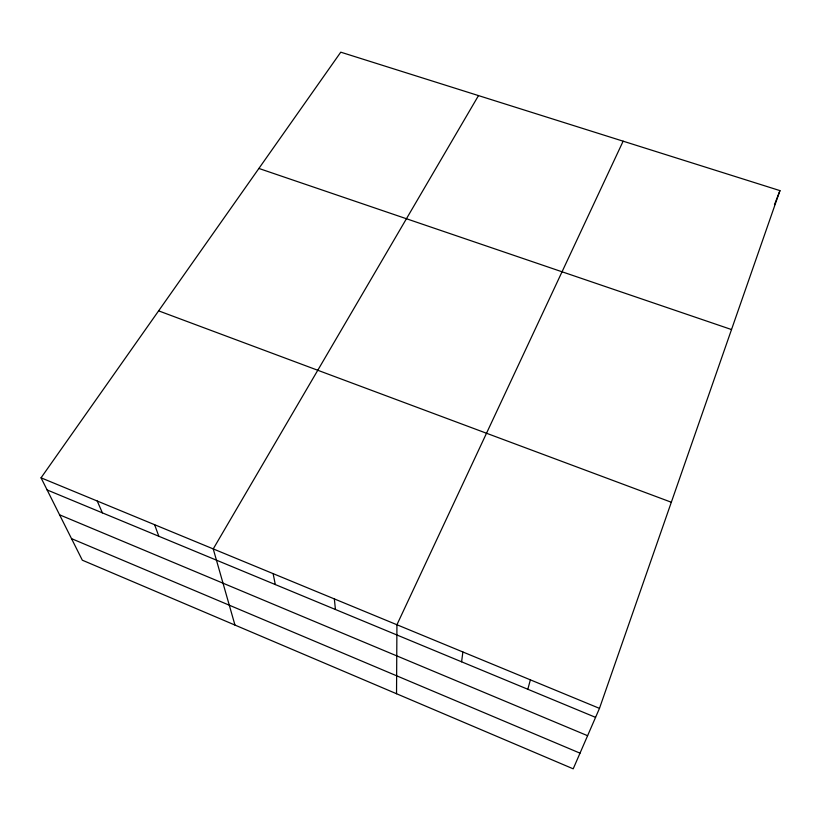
<?xml version="1.0" encoding="UTF-8"?>
<svg xmlns="http://www.w3.org/2000/svg" width="821" height="821" viewBox="0 0 821 821"><rect width="100%" height="100%" fill="white"/><g stroke="black" fill="none" stroke-linecap="round" stroke-linejoin="round"><path stroke-width="1.23" d="M396.533 693.745L396.933 624.75L623.139 141.181M461.597 661.808L462.88 651.977M527.811 689.26L530.376 679.85M599.474 708.369L779.95 190.616L340.766 52.175L41.05 477.822L82.316 560.189L573.202 768.825L599.474 708.369L41.05 477.822M774.47 204.696L779.95 190.616M478.499 95.585L213.234 548.921L234.96 625.068M258.892 168.449L731.521 329.549M158.617 310.851L671.321 502.236M47.115 489.942L595.564 717.359M59.584 514.818L587.6 735.708M71.519 538.638L580.016 753.155M97.237 501.026L102.389 512.858M154.615 524.711L158.822 536.257M273.136 573.643L275.302 584.552M334.352 598.92L335.43 609.49"/></g></svg>
